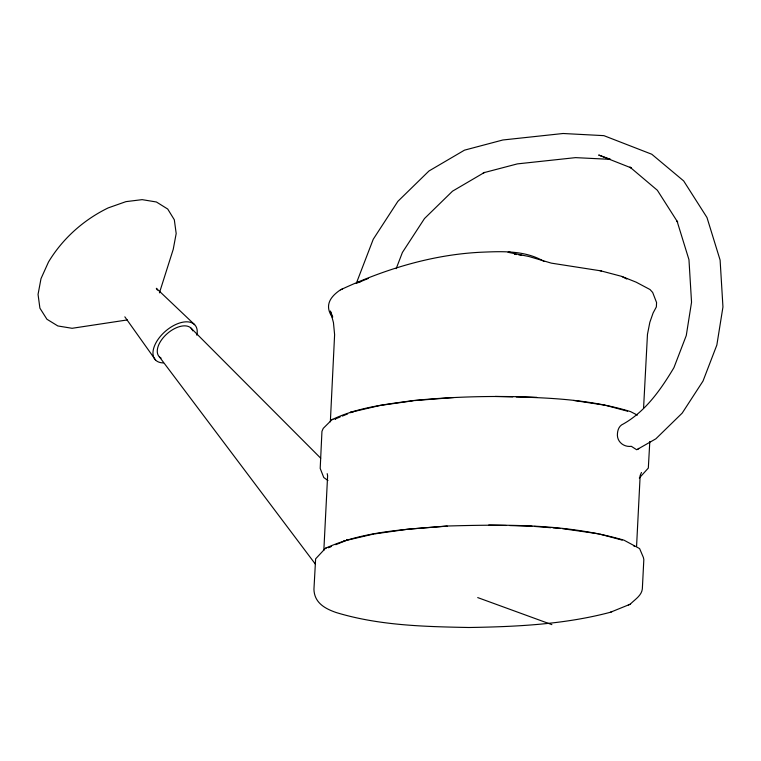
<?xml version="1.0" encoding="UTF-8"?>
<svg xmlns="http://www.w3.org/2000/svg" width="761" height="761" viewBox="0 0 761 761"><rect width="100%" height="100%" fill="white"/><g stroke="black" fill="none" stroke-linecap="round" stroke-linejoin="round"><path stroke-width="1.14" d="M323.844 550.308L327.62 475.758L327.201 473.646M330.35 421.822L334.612 334.659L333.451 322.597L330.36 311.03L332.747 317.023M636.567 546.446L640.163 475.444L641.475 472.457M643.587 407.877L647.468 334.345L649.846 322.274L653.109 312.961L656.353 306.921L656.572 302.555L652.681 292.471L649.999 289.522L636.148 282.169L622.051 276.519M649.808 441.456L648.324 468.082L639.288 478.032M159.429 292.852L173.232 249.323L176.181 233.532L174.317 219.767L167.724 209.047L156.405 201.988L142.145 199.648L125.955 201.636L108.186 207.905C83.643 219.815 62.602 238.602 48.504 261.993L41.008 278.621L38.05 294.412L39.914 308.176L46.925 319.24L57.836 325.955L72.095 328.295L127.353 319.924M356.804 282.065L373.242 239.258L397.86 201.37L428.985 170.978L464.486 150.155L502.869 139.986L563.111 133.498L603.892 135.648L651.787 154.245L683.673 180.928L706.979 217.522L720.106 260.081L722.95 306.968L716.852 345.037L703.012 381.061L682.198 413.099L655.877 438.802L636.691 449.761L631.354 446.327C623.535 447.373 616.496 441.409 617.456 433.447C617.694 430.241 618.826 426.873 621.547 424.942C644.919 412.462 660.653 389.879 673.942 367.639L686.27 335.544L691.54 302.241L688.962 259.701L677.043 221.08L677.68 222.145L657.352 190.269L629.937 167.087L631.259 167.924L598.679 155.035L610.122 159.211M396.177 268.681L402.407 252.452L424.495 218.54L452.529 191.163L484.51 172.414L483.292 172.833L517.356 163.891L575.535 157.632L610.522 159.363M637.756 449.428L638.707 448.372M543.991 261.404C524.938 250.16 502.07 251.358 480.847 252.243C431.991 254.65 384.59 269.27 340.452 289.836C329.808 297.009 324.319 305.865 332.395 317.337M536.781 397.347C495.668 395.587 454.479 396.5 413.518 400.543C385.856 404.319 357.442 407.411 331.986 419.672L323.254 428.357L321.951 431.344L320.2 468.415L323.758 477.508L327.953 480.495M610.417 612.263L630.222 604.215C634.607 599.668 641.513 595.806 642.332 588.976L643.825 559.611L643.397 557.499L639.611 548.586L623.991 540.177C566.631 523.53 505.97 524.396 446.793 526.032C405.936 529.466 363.368 531.026 325.47 548.272L315.625 558.85L313.941 589.309C314.341 602.655 324.681 608.562 336.2 612.538C379.092 625.58 424.4 626.636 468.881 627.502C516.348 626.741 564.32 624.486 610.417 612.263L612.063 611.597M330.112 546.702L328.372 547.711L331.549 546.408M356.215 283.415L368.324 278.431M340.186 416.952L334.878 419.111L335.81 418.74M342.317 416.086L347.625 413.927M350.583 412.728L353.751 411.435L352.933 411.768L380.072 405.451L413.309 400.762M335.801 544.686L347.235 540.034L346.417 540.367L373.556 534.051M340.452 289.836L342.317 289.085M358.621 282.455L360.257 281.789M331.986 419.672L332.918 419.301M350.374 412.196L351.202 411.863M325.47 548.272L326.402 547.891M343.858 540.795L344.685 540.462M628.367 604.957L630.222 604.215M374.707 533.889L407.944 529.19L447.23 526.117M414.46 400.59L453.746 397.518M510.146 252.081L508.072 252.31L528.876 256.495L551.325 263.135L600.819 270.849L621.623 276.348L626.76 279.021M495.249 396.443L512.781 396.871M516.291 396.957C554.683 397.898 593.58 400.296 630.508 411.587L637.347 415.106M488.743 525.042L506.265 525.471M509.775 525.556L531.987 526.222M534.327 526.412L550.745 527.715M553.085 527.906L560.115 528.467M562.465 528.657L598.707 533.822M514.436 254.288L516.481 254.507M600.029 270.735L601.39 271.002M573.67 400.438L605.223 405.223M518.526 254.735L521.646 255.258M606.346 405.527L627.568 411.197M599.83 534.117L621.052 539.787M477.708 597.585L551.868 624.629M621.337 539.758L622.175 540.091M194.626 324.671L156.328 288.295L157.422 290.074M191.059 328.162L320.704 458.198M159.391 356.861L315.415 564.177M124.842 316.833L155.577 360.058M633.675 545.551L634.246 546.398M161.104 358.117A21.384 11.948 -40.9 0 1 167.468 333.413A21.384 11.948 -40.9 0 1 192.714 330.845M163.406 362.911A26.359 14.735 -40.9 0 1 155.025 344.666A26.359 14.735 -40.9 0 1 181.908 322.379A26.359 14.735 -40.9 0 1 196.833 335.192"/></g></svg>
